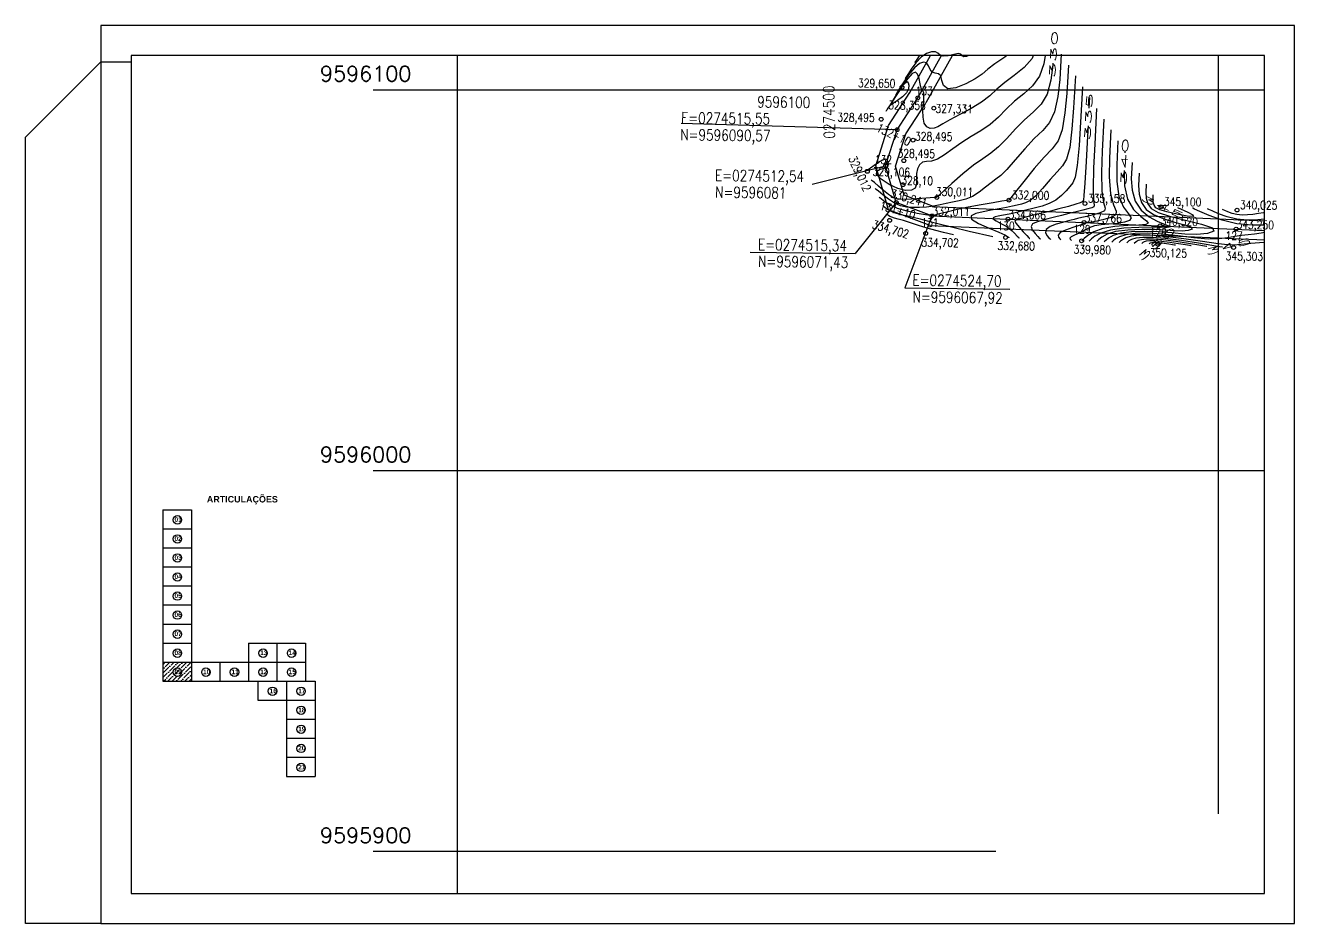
# Model space of a CAD drawing. Header units: millimetres. Extents: x 276147 to 291056, y 9594849 to 9609891.
# Drawn here: x 276154.7 to 276488.3, y 9607271.5 to 9607507.4 of the extents above; entities that cross this region are included whole.
import ezdxf
from ezdxf.enums import TextEntityAlignment as Align

# ---------------------------------------------------------------- set-up
doc = ezdxf.new("R2010")
doc.units = ezdxf.units.MM
doc.header["$LTSCALE"] = 10
doc.linetypes.add('CONTINUO', pattern=[0])
for name, color, linetype in [('2000-Top_malha_coord', 2, 'Continuous'), ('500-dim1', 6, 'Continuous'), ('Curvas mestras', 30, 'Continuous'), ('Curvas simples', 9, 'Continuous'), ('Curvas texto', 2, 'Continuous'), ('LINHA02', 8, 'Continuous'), ('TEXTO-PAPEL', 7, 'Continuous'), ('TEXTO02', 3, 'Continuous'), ('Top_malha_coord', 8, 'Continuous')]:
    doc.layers.add(name, color=color, linetype=linetype)
doc.styles.add('r80', font='romans.shx')
doc.styles.add('ROMANS', font='romans.shx', dxfattribs={"width": 0.8, "height": 4})
doc.styles.add('SIMPLEX', font='simplex', dxfattribs={"height": 0.2})
doc.styles.add('T7', font='arial.ttf')

msp = doc.modelspace()

# ---------------------------------------------------------------- hatches: boundary and pattern name
at = {"layer": 'Top_malha_coord'}
h = msp.add_hatch(dxfattribs=at)
h.set_pattern_fill('ANSI36', color=8, scale=0.25)
h.set_pattern_definition([(45, (15662.7059, 10875.3507), (0.420949505675, 1.54348152081), [1.984375, -0.396875, 0, -0.396875])])
h.paths.add_polyline_path([(276190.84, 9607335.19), (276198.34, 9607335.19), (276198.34, 9607340.19), (276190.84, 9607340.19)])
h.paths.add_polyline_path([(276195.78, 9607337.54, -1), (276193.57, 9607337.54, -1)], flags=0)
h.paths.add_polyline_path([(276193.54, 9607336.35), (276196.04, 9607336.35), (276196.04, 9607338.86), (276193.54, 9607338.86)], flags=24)

# ---------------------------------------------------------------- linework, layer by layer
at = {"layer": '500-dim1', "ltscale": 0.1}
for points in [[(276174.57, 9607271.52), (276488.29, 9607271.52), (276488.29, 9607507.4), (276174.57, 9607507.4)], [(276182.51, 9607279.46), (276480.34, 9607279.46), (276480.34, 9607499.46), (276182.51, 9607499.46)]]:
    msp.add_lwpolyline(points, close=True, dxfattribs=at)
msp.add_lwpolyline([(276174.57, 9607271.52), (276154.71, 9607271.52), (276154.71, 9607478.02), (276174.57, 9607497.87), (276182.51, 9607497.87)], dxfattribs=at)
at = {"layer": 'Curvas mestras', "linetype": 'CONTINUO'}
for points in [[(276389.61, 9607499.46, 325), (276389.6, 9607499.45, 325), (276388.96, 9607498.47, 325), (276388.61, 9607497.93, 325), (276388.49, 9607497.73, 325), (276388.47, 9607497.7, 325)], [(276424.78, 9607497.49, 330), (276424.75, 9607496.94, 330), (276424.24, 9607493.03, 330), (276423.25, 9607489.37, 330), (276421.64, 9607486.69, 330), (276419.58, 9607484.63, 330), (276417.28, 9607482.62, 330), (276414.94, 9607480.22, 330), (276412.65, 9607477.7, 330), (276410.47, 9607475.47, 330), (276408.43, 9607473.82, 330), (276406.32, 9607472.39, 330), (276403.91, 9607470.68, 330), (276401.07, 9607468.38, 330), (276398.24, 9607465.91, 330), (276396, 9607463.89, 330), (276394.76, 9607462.77, 330), (276394.3, 9607462.36, 330), (276394.22, 9607462.3, 330), (276394.21, 9607462.29, 330), (276394.21, 9607462.28, 330), (276394.2, 9607462.27, 330), (276394.14, 9607462.25, 330), (276393.69, 9607462.2, 330), (276392.47, 9607462.09, 330), (276390.28, 9607461.92, 330), (276387.63, 9607461.77, 330), (276385.25, 9607461.72, 330), (276383.64, 9607461.88, 330), (276382.56, 9607462.3, 330), (276381.54, 9607463.03, 330), (276380.27, 9607464.07, 330), (276378.94, 9607465.19, 330), (276377.86, 9607466.11, 330), (276377.26, 9607466.62, 330), (276377.04, 9607466.81, 330), (276377.01, 9607466.84, 330)], [(276434.4, 9607488.46, 335), (276434.24, 9607485.7, 335)], [(276433.99, 9607481.06, 335), (276433.84, 9607478.29, 335), (276433.46, 9607471.62, 335), (276433.12, 9607465.94, 335), (276432.9, 9607462.74, 335), (276432.76, 9607461.51, 335), (276432.65, 9607461.24, 335), (276432.46, 9607461.08, 335), (276431.95, 9607460.81, 335), (276430.82, 9607460.42, 335), (276428.87, 9607459.86, 335), (276426.34, 9607459.19, 335), (276423.52, 9607458.48, 335), (276420.74, 9607457.79, 335), (276418.26, 9607457.18, 335), (276416.34, 9607456.71, 335), (276415.19, 9607456.38, 335), (276414.79, 9607456.02, 335), (276415.07, 9607455.4, 335), (276415.9, 9607454.38, 335), (276416.98, 9607453.2, 335), (276417.92, 9607452.2, 335), (276418.45, 9607451.65, 335), (276418.64, 9607451.44, 335), (276418.67, 9607451.42, 335)], [(276443.69, 9607474.26, 340), (276443.67, 9607473.92, 340)], [(276443.46, 9607469.28, 340), (276443.45, 9607468.94, 340), (276443.61, 9607465.26, 340), (276444.39, 9607461.74, 340), (276445.98, 9607459.07, 340), (276447.86, 9607457.24, 340), (276449.34, 9607456.08, 340), (276449.82, 9607455.43, 340), (276449.16, 9607455.1, 340), (276447.32, 9607454.95, 340), (276444.41, 9607454.81, 340), (276441.02, 9607454.55, 340), (276437.86, 9607454.03, 340), (276435.51, 9607453.2, 340), (276433.96, 9607452.25, 340), (276433.02, 9607451.45, 340), (276432.54, 9607451.01, 340), (276432.36, 9607450.85, 340), (276432.34, 9607450.82, 340)], [(276453.81, 9607459.64, 345), (276453.93, 9607459.57, 345), (276453.94, 9607459.54, 345), (276453.79, 9607459.54, 345), (276453.55, 9607459.59, 345), (276453.31, 9607459.64, 345), (276453.14, 9607459.69, 345), (276453.05, 9607459.74, 345), (276453, 9607459.8, 345), (276452.98, 9607459.87, 345), (276452.98, 9607459.95, 345), (276452.98, 9607460.01, 345), (276452.98, 9607460.04, 345), (276452.98, 9607460.05, 345), (276452.98, 9607460.05, 345)], [(276480.34, 9607450.38, 345), (276480.19, 9607450.36, 345), (276476.82, 9607450.09, 345), (276474.12, 9607449.87, 345), (276472.33, 9607449.73, 345), (276470.7, 9607449.74, 345), (276468.19, 9607450.02, 345), (276464.11, 9607450.63, 345), (276459.15, 9607451.36, 345), (276454.29, 9607451.98, 345), (276450.36, 9607452.28, 345), (276447.41, 9607452.28, 345), (276445.3, 9607452.03, 345), (276443.89, 9607451.6, 345), (276443.02, 9607451.12, 345), (276442.53, 9607450.72, 345), (276442.29, 9607450.49, 345), (276442.2, 9607450.41, 345), (276442.19, 9607450.4, 345)], [(276452.06, 9607449.99, 350), (276452.08, 9607450, 350), (276452.11, 9607450.01, 350), (276452.16, 9607450.02, 350), (276452.24, 9607450.02, 350), (276452.34, 9607450.01, 350), (276452.47, 9607449.99, 350), (276452.61, 9607449.97, 350), (276452.71, 9607449.95, 350), (276452.77, 9607449.94, 350), (276452.8, 9607449.94, 350), (276452.8, 9607449.94, 350)]]:
    msp.add_polyline3d(points, dxfattribs=at)
at = {"layer": 'Curvas simples', "linetype": 'CONTINUO'}
for points in [[(276422.74, 9607499.46, 329), (276422.4, 9607497.31, 329), (276421.27, 9607494.06, 329), (276419.41, 9607491.5, 329), (276417.08, 9607489.44, 329), (276414.69, 9607487.51, 329), (276412.5, 9607485.44, 329), (276410.42, 9607483.32, 329), (276408.25, 9607481.37, 329), (276405.85, 9607479.7, 329), (276403.31, 9607478.2, 329), (276400.79, 9607476.66, 329), (276398.43, 9607474.97, 329), (276396.29, 9607473.38, 329), (276394.41, 9607472.25, 329), (276392.81, 9607471.78, 329), (276391.5, 9607471.66, 329), (276390.46, 9607471.46, 329), (276389.68, 9607470.81, 329), (276389.16, 9607469.77, 329), (276388.93, 9607468.48, 329), (276388.93, 9607467.07, 329), (276388.91, 9607465.74, 329), (276388.55, 9607464.69, 329), (276387.59, 9607464.1, 329), (276386.05, 9607464.04, 329), (276384.02, 9607464.56, 329), (276381.69, 9607465.66, 329), (276379.6, 9607467.03, 329), (276378.39, 9607468.28, 329), (276378.48, 9607469.12, 329), (276379.4, 9607469.61, 329), (276380.47, 9607469.93, 329), (276381.15, 9607470.21, 329), (276381.44, 9607470.5, 329), (276381.51, 9607470.83, 329), (276381.49, 9607471.22, 329), (276381.39, 9607471.62, 329), (276381.25, 9607471.98, 329), (276381.03, 9607472.22, 329), (276380.64, 9607472.26, 329), (276379.96, 9607471.99, 329), (276378.93, 9607471.37, 329), (276377.78, 9607470.6, 329), (276376.83, 9607469.93, 329), (276376.3, 9607469.55, 329), (276376.11, 9607469.41, 329), (276376.08, 9607469.39, 329)], [(276426.96, 9607499.83, 331), (276426.57, 9607493.21, 331), (276426.08, 9607488.75, 331), (276425.22, 9607484.69, 331), (276423.88, 9607481.87, 331), (276422.07, 9607479.83, 331), (276419.87, 9607477.73, 331), (276417.37, 9607475.01, 331), (276414.87, 9607472.07, 331), (276412.69, 9607469.58, 331), (276411.07, 9607467.98, 331), (276409.79, 9607466.98, 331), (276408.55, 9607466.08, 331), (276407.08, 9607464.91, 331), (276405.42, 9607463.63, 331), (276403.65, 9607462.51, 331), (276401.86, 9607461.76, 331), (276400.09, 9607461.29, 331), (276398.37, 9607460.94, 331), (276396.73, 9607460.59, 331), (276395.09, 9607460.24, 331), (276393.39, 9607459.93, 331), (276391.56, 9607459.71, 331), (276389.69, 9607459.58, 331), (276387.9, 9607459.57, 331), (276386.25, 9607459.69, 331), (276384.7, 9607460.04, 331), (276383.14, 9607460.71, 331), (276381.53, 9607461.74, 331), (276380.05, 9607462.88, 331), (276378.91, 9607463.83, 331), (276378.3, 9607464.35, 331), (276378.07, 9607464.55, 331), (276378.04, 9607464.58, 331)], [(276419.61, 9607499.46, 328), (276419.3, 9607498.75, 328), (276417.18, 9607496.31, 328), (276414.59, 9607494.25, 328), (276412.09, 9607492.41, 328), (276410.06, 9607490.65, 328), (276408.2, 9607488.95, 328), (276406.03, 9607487.26, 328), (276403.27, 9607485.59, 328), (276400.29, 9607484.02, 328), (276397.67, 9607482.64, 328), (276395.82, 9607481.55, 328), (276394.55, 9607480.79, 328), (276393.54, 9607480.38, 328), (276392.54, 9607480.35, 328), (276391.61, 9607480.79, 328), (276390.95, 9607481.77, 328), (276390.64, 9607483.29, 328), (276390.61, 9607485.09, 328), (276390.71, 9607486.81, 328), (276390.82, 9607488.17, 328), (276390.87, 9607489.14, 328), (276390.83, 9607489.73, 328), (276390.68, 9607490.02, 328), (276390.43, 9607490.31, 328), (276390.16, 9607490.92, 328), (276389.88, 9607492.08, 328), (276389.57, 9607493.46, 328), (276389.17, 9607494.59, 328), (276388.61, 9607495.09, 328), (276387.78, 9607494.76, 328), (276386.59, 9607493.48, 328), (276384.99, 9607491.27, 328), (276383.31, 9607488.72, 328), (276381.95, 9607486.57, 328), (276381.19, 9607485.37, 328), (276380.91, 9607484.92, 328), (276380.88, 9607484.86, 328)], [(276412.66, 9607499.46, 327), (276412.1, 9607499.05, 327), (276409.5, 9607497.3, 327), (276407.65, 9607495.88, 327), (276406.14, 9607494.64, 327), (276404.35, 9607493.4, 327), (276401.89, 9607492.07, 327), (276399.24, 9607491.03, 327), (276397.12, 9607490.77, 327), (276396.03, 9607491.59, 327), (276395.61, 9607492.97, 327), (276395.3, 9607494.18, 327), (276394.66, 9607494.71, 327), (276393.81, 9607494.85, 327), (276393.02, 9607495.11, 327), (276392.48, 9607495.83, 327), (276392.06, 9607496.77, 327), (276391.53, 9607497.54, 327), (276390.74, 9607497.79, 327), (276389.67, 9607497.39, 327), (276388.35, 9607496.26, 327), (276386.85, 9607494.4, 327), (276385.41, 9607492.3, 327), (276384.28, 9607490.53, 327), (276383.67, 9607489.55, 327), (276383.44, 9607489.19, 327), (276383.41, 9607489.14, 327)], [(276402.56, 9607499.46, 326), (276402.04, 9607499.25, 326), (276401.33, 9607499.17, 326), (276400.94, 9607499.43, 326), (276400.59, 9607499.81, 326), (276399.92, 9607500, 326), (276398.68, 9607499.8, 326), (276397.19, 9607499.45, 326), (276395.89, 9607499.29, 326), (276395.09, 9607499.58, 326), (276394.55, 9607500.08, 326), (276393.9, 9607500.48, 326), (276392.87, 9607500.49, 326), (276391.55, 9607500.03, 326), (276390.11, 9607499.03, 326), (276388.71, 9607497.53, 326), (276387.51, 9607495.87, 326), (276386.62, 9607494.5, 326), (276386.14, 9607493.74, 326), (276385.96, 9607493.46, 326), (276385.94, 9607493.42, 326)], [(276428.82, 9607496.99, 332), (276428.38, 9607489.48, 332), (276427.93, 9607484.47, 332), (276427.2, 9607480, 332), (276426.11, 9607477.06, 332), (276424.57, 9607475.02, 332), (276422.46, 9607472.84, 332), (276419.81, 9607469.79, 332), (276417.09, 9607466.45, 332), (276414.91, 9607463.68, 332), (276413.71, 9607462.15, 332), (276413.27, 9607461.58, 332), (276413.2, 9607461.5, 332), (276413.14, 9607461.49, 332), (276412.66, 9607461.41, 332), (276411.38, 9607461.21, 332), (276409.02, 9607460.83, 332), (276405.91, 9607460.3, 332), (276402.52, 9607459.66, 332), (276399.29, 9607458.96, 332), (276396.53, 9607458.3, 332), (276394.5, 9607457.79, 332), (276393.34, 9607457.52, 332), (276392.49, 9607457.49, 332), (276391.25, 9607457.67, 332), (276389.12, 9607458.03, 332), (276386.48, 9607458.58, 332), (276383.93, 9607459.31, 332), (276381.95, 9607460.19, 332), (276380.57, 9607461.07, 332), (276379.71, 9607461.77, 332), (276379.25, 9607462.15, 332), (276379.09, 9607462.29, 332), (276379.06, 9607462.31, 332)], [(276430.68, 9607494.15, 333), (276430.2, 9607485.75, 333), (276429.77, 9607480.18, 333), (276429.17, 9607475.31, 333), (276428.37, 9607472.29, 333), (276427.3, 9607470.52, 333), (276425.86, 9607468.97, 333), (276424.03, 9607466.89, 333), (276422.04, 9607464.57, 333), (276420.21, 9607462.59, 333), (276418.76, 9607461.38, 333), (276417.59, 9607460.77, 333), (276416.52, 9607460.46, 333), (276415.4, 9607460.19, 333), (276414.11, 9607459.9, 333), (276412.55, 9607459.59, 333), (276410.66, 9607459.25, 333), (276408.57, 9607458.88, 333), (276406.42, 9607458.47, 333), (276404.47, 9607458, 333), (276403.24, 9607457.39, 333), (276403.38, 9607456.53, 333), (276405.22, 9607455.39, 333), (276407.97, 9607454.16, 333), (276410.55, 9607453.09, 333), (276412.12, 9607452.39, 333), (276412.83, 9607451.99, 333), (276413.06, 9607451.79, 333), (276413.16, 9607451.69, 333), (276413.19, 9607451.66, 333), (276413.19, 9607451.65, 333)], [(276432.54, 9607491.3, 334), (276432.02, 9607482.02, 334), (276431.62, 9607475.9, 334), (276431.15, 9607470.62, 334), (276430.64, 9607467.51, 334), (276430.03, 9607466.02, 334), (276429.25, 9607465.11, 334), (276428.24, 9607463.98, 334), (276427, 9607462.69, 334), (276425.51, 9607461.5, 334), (276423.81, 9607460.62, 334), (276421.91, 9607459.97, 334), (276419.84, 9607459.43, 334), (276417.66, 9607458.89, 334), (276415.56, 9607458.38, 334), (276413.72, 9607457.96, 334), (276412.31, 9607457.67, 334), (276411.23, 9607457.46, 334), (276410.34, 9607457.29, 334), (276409.55, 9607457.1, 334), (276409.07, 9607456.86, 334), (276409.12, 9607456.51, 334), (276409.88, 9607456.04, 334), (276411.1, 9607455.42, 334), (276412.47, 9607454.64, 334), (276413.7, 9607453.72, 334), (276414.7, 9607452.81, 334), (276415.4, 9607452.09, 334), (276415.77, 9607451.7, 334), (276415.91, 9607451.56, 334), (276415.93, 9607451.53, 334)], [(276436.25, 9607485.62, 336), (276435.74, 9607476.18, 336), (276435.46, 9607469.96, 336), (276435.34, 9607464.6, 336), (276435.45, 9607461.47, 336), (276435.6, 9607460.15, 336), (276435.52, 9607459.74, 336), (276434.98, 9607459.48, 336), (276433.98, 9607459.21, 336), (276432.59, 9607458.87, 336), (276430.88, 9607458.45, 336), (276428.98, 9607457.97, 336), (276427.03, 9607457.48, 336), (276425.16, 9607457.01, 336), (276423.41, 9607456.58, 336), (276421.81, 9607456.17, 336), (276420.42, 9607455.77, 336), (276419.42, 9607455.3, 336), (276419.03, 9607454.62, 336), (276419.34, 9607453.71, 336), (276420.07, 9607452.73, 336), (276420.81, 9607451.93, 336), (276421.23, 9607451.48, 336), (276421.38, 9607451.32, 336), (276421.41, 9607451.3, 336)], [(276438.11, 9607482.78, 337), (276437.67, 9607474.37, 337), (276437.5, 9607468.78, 337), (276437.6, 9607463.88, 337), (276438.06, 9607460.87, 337), (276438.47, 9607459.38, 337), (276438.29, 9607458.68, 337), (276437.17, 9607458.14, 337), (276435.47, 9607457.65, 337), (276433.71, 9607457.24, 337), (276432.32, 9607456.92, 337), (276431.25, 9607456.66, 337), (276430.37, 9607456.44, 337), (276429.53, 9607456.23, 337), (276428.55, 9607455.98, 337), (276427.28, 9607455.64, 337), (276425.66, 9607455.17, 337), (276424.06, 9607454.57, 337), (276422.99, 9607453.84, 337), (276422.78, 9607453.03, 337), (276423.17, 9607452.26, 337), (276423.69, 9607451.65, 337), (276424.01, 9607451.32, 337), (276424.13, 9607451.2, 337), (276424.14, 9607451.18, 337)], [(276439.97, 9607479.94, 338), (276439.6, 9607472.56, 338), (276439.54, 9607467.61, 338), (276439.87, 9607463.17, 338), (276440.68, 9607460.26, 338), (276441.41, 9607458.63, 338), (276441.34, 9607457.68, 338), (276440, 9607456.93, 338), (276437.92, 9607456.32, 338), (276435.9, 9607455.88, 338), (276434.56, 9607455.65, 338), (276433.83, 9607455.53, 338), (276433.44, 9607455.47, 338), (276433.15, 9607455.37, 338), (276432.65, 9607455.17, 338), (276431.64, 9607454.83, 338), (276429.97, 9607454.31, 338), (276428.11, 9607453.67, 338), (276426.68, 9607452.99, 338), (276426.15, 9607452.34, 338), (276426.25, 9607451.78, 338), (276426.58, 9607451.37, 338), (276426.79, 9607451.15, 338), (276426.87, 9607451.07, 338), (276426.88, 9607451.06, 338)], [(276441.83, 9607477.1, 339), (276441.52, 9607470.75, 339), (276441.57, 9607466.43, 339), (276442.13, 9607462.45, 339), (276443.33, 9607459.67, 339), (276444.64, 9607457.93, 339), (276445.34, 9607456.88, 339), (276444.91, 9607456.18, 339), (276443.54, 9607455.71, 339), (276441.61, 9607455.42, 339), (276439.49, 9607455.23, 339), (276437.42, 9607455.04, 339), (276435.65, 9607454.75, 339), (276434.32, 9607454.28, 339), (276433.29, 9607453.7, 339), (276432.32, 9607453.13, 339), (276431.25, 9607452.65, 339), (276430.24, 9607452.25, 339), (276429.52, 9607451.9, 339), (276429.25, 9607451.57, 339), (276429.31, 9607451.3, 339), (276429.47, 9607451.1, 339), (276429.57, 9607450.99, 339), (276429.61, 9607450.95, 339), (276429.62, 9607450.94, 339)], [(276445.55, 9607471.42, 341), (276445.36, 9607467.13, 341), (276445.55, 9607464.14, 341), (276446.36, 9607461.2, 341), (276447.99, 9607458.86, 341), (276450.09, 9607457.15, 341), (276452.18, 9607455.99, 341), (276453.84, 9607455.28, 341), (276454.98, 9607454.88, 341), (276455.58, 9607454.66, 341), (276455.64, 9607454.5, 341), (276455.32, 9607454.38, 341), (276454.78, 9607454.33, 341), (276454.09, 9607454.34, 341), (276452.89, 9607454.39, 341), (276450.72, 9607454.41, 341), (276447.34, 9607454.35, 341), (276443.43, 9607454.12, 341), (276439.86, 9607453.65, 341), (276437.34, 9607452.88, 341), (276435.79, 9607452.03, 341), (276434.92, 9607451.31, 341), (276434.49, 9607450.91, 341), (276434.33, 9607450.76, 341), (276434.31, 9607450.74, 341)], [(276447.4, 9607468.58, 342), (276447.27, 9607465.34, 342), (276447.41, 9607463.07, 342), (276448.02, 9607460.85, 342), (276449.3, 9607459.07, 342), (276451.24, 9607457.71, 342), (276453.77, 9607456.65, 342), (276456.71, 9607455.77, 342), (276459.41, 9607455.05, 342), (276461.14, 9607454.44, 342), (276461.35, 9607453.93, 342), (276460.35, 9607453.56, 342), (276458.69, 9607453.4, 342), (276456.76, 9607453.46, 342), (276454.48, 9607453.64, 342), (276451.61, 9607453.8, 342), (276448.1, 9607453.83, 342), (276444.42, 9607453.66, 342), (276441.22, 9607453.24, 342), (276438.98, 9607452.56, 342), (276437.59, 9607451.8, 342), (276436.82, 9607451.16, 342), (276436.44, 9607450.8, 342), (276436.3, 9607450.67, 342), (276436.28, 9607450.65, 342)], [(276449.26, 9607465.73, 343), (276449.17, 9607463.54, 343), (276449.27, 9607462.01, 343), (276449.68, 9607460.5, 343), (276450.62, 9607459.28, 343), (276452.39, 9607458.27, 343), (276455.36, 9607457.31, 343), (276459.58, 9607456.27, 343), (276463.85, 9607455.21, 343), (276466.7, 9607454.21, 343), (276467.05, 9607453.36, 343), (276465.38, 9607452.75, 343), (276462.6, 9607452.47, 343), (276459.43, 9607452.57, 343), (276456.06, 9607452.89, 343), (276452.51, 9607453.2, 343), (276448.85, 9607453.32, 343), (276445.42, 9607453.2, 343), (276442.58, 9607452.84, 343), (276440.61, 9607452.24, 343), (276439.4, 9607451.57, 343), (276438.73, 9607451.01, 343), (276438.39, 9607450.7, 343), (276438.27, 9607450.58, 343), (276438.25, 9607450.57, 343)], [(276457.5, 9607459.58, 344), (276460.21, 9607458.35, 344), (276461.53, 9607457.64, 344), (276461.69, 9607457.21, 344), (276460.07, 9607457.31, 344), (276457.39, 9607457.79, 344), (276454.71, 9607458.4, 344), (276452.88, 9607458.96, 344), (276451.85, 9607459.51, 344), (276451.34, 9607460.15, 344), (276451.12, 9607460.94, 344), (276451.07, 9607461.74, 344), (276451.09, 9607462.39, 344), (276451.11, 9607462.74, 344), (276451.12, 9607462.87, 344), (276451.12, 9607462.89, 344)], [(276409, 9607451.87, 333), (276402.71, 9607453.31, 333), (276398.46, 9607454.31, 333), (276394.56, 9607455.26, 333), (276391.83, 9607455.98, 333), (276389.98, 9607456.5, 333), (276388.4, 9607456.9, 333), (276386.64, 9607457.28, 333), (276384.81, 9607457.69, 333), (276383.17, 9607458.15, 333), (276381.92, 9607458.71, 333), (276381.04, 9607459.27, 333), (276380.5, 9607459.71, 333), (276380.21, 9607459.95, 333), (276380.11, 9607460.04, 333), (276380.09, 9607460.05, 333)], [(276480.34, 9607454.95, 343), (276477.15, 9607454.9, 343), (276473.1, 9607455.3, 343), (276469.21, 9607456.27, 343), (276465.83, 9607457.49, 343), (276463.35, 9607458.56, 343), (276462, 9607459.16, 343), (276461.5, 9607459.38, 343), (276461.43, 9607459.41, 343)], [(276480.34, 9607456.5, 342), (276478.65, 9607456.33, 342), (276475.83, 9607456.25, 342), (276473.12, 9607456.51, 342), (276470.53, 9607457.15, 342), (276468.29, 9607457.96, 342), (276466.64, 9607458.67, 342), (276465.75, 9607459.07, 342), (276465.42, 9607459.22, 342), (276465.37, 9607459.24, 342)], [(276480.34, 9607458.25, 341), (276480.11, 9607458.21, 341), (276478.78, 9607457.99, 341), (276477.31, 9607457.78, 341), (276475.86, 9607457.63, 341), (276474.47, 9607457.59, 341), (276473.13, 9607457.72, 341), (276471.86, 9607458.04, 341), (276470.75, 9607458.44, 341), (276469.93, 9607458.79, 341), (276469.49, 9607458.99, 341), (276469.33, 9607459.06, 341), (276469.31, 9607459.07, 341)], [(276398.63, 9607452.41, 334), (276396, 9607453.02, 334), (276394, 9607453.52, 334), (276391.74, 9607454.14, 334), (276389.44, 9607454.86, 334), (276387.3, 9607455.57, 334), (276385.48, 9607456.16, 334), (276384.1, 9607456.55, 334), (276383.1, 9607456.8, 334), (276382.39, 9607457.01, 334), (276381.87, 9607457.24, 334), (276381.51, 9607457.46, 334), (276381.29, 9607457.65, 334), (276381.17, 9607457.75, 334), (276381.13, 9607457.78, 334), (276381.12, 9607457.79, 334)], [(276480.34, 9607452.98, 344), (276479.48, 9607452.84, 344), (276477.76, 9607452.59, 344), (276476.06, 9607452.39, 344), (276474.33, 9607452.2, 344), (276472.56, 9607451.95, 344), (276470.69, 9607451.61, 344), (276468.45, 9607451.33, 344), (276465.55, 9607451.29, 344), (276461.82, 9607451.61, 344), (276457.61, 9607452.13, 344), (276453.4, 9607452.59, 344), (276449.61, 9607452.8, 344), (276446.42, 9607452.74, 344), (276443.94, 9607452.43, 344), (276442.25, 9607451.92, 344), (276441.21, 9607451.35, 344), (276440.63, 9607450.86, 344), (276440.34, 9607450.59, 344), (276440.23, 9607450.5, 344), (276440.22, 9607450.48, 344)], [(276444.16, 9607450.31, 346), (276444.82, 9607450.89, 346), (276445.53, 9607451.28, 346), (276446.66, 9607451.63, 346), (276448.38, 9607451.83, 346), (276450.84, 9607451.81, 346), (276454.23, 9607451.53, 346), (276458.55, 9607450.96, 346), (276463, 9607450.27, 346), (276466.57, 9607449.69, 346), (276468.54, 9607449.36, 346), (276469.27, 9607449.24, 346), (276469.37, 9607449.22, 346)], [(276446.13, 9607450.23, 347), (276446.63, 9607450.67, 347), (276447.16, 9607450.96, 347), (276448.03, 9607451.22, 347), (276449.32, 9607451.37, 347), (276451.19, 9607451.36, 347), (276453.76, 9607451.15, 347), (276457.03, 9607450.72, 347), (276460.4, 9607450.2, 347), (276463.11, 9607449.75, 347), (276464.6, 9607449.5, 347), (276465.15, 9607449.41, 347), (276465.23, 9607449.4, 347)], [(276448.1, 9607450.14, 348), (276448.44, 9607450.44, 348), (276448.8, 9607450.64, 348), (276449.39, 9607450.82, 348), (276450.27, 9607450.92, 348), (276451.54, 9607450.91, 348), (276453.29, 9607450.77, 348), (276455.51, 9607450.47, 348), (276457.8, 9607450.12, 348), (276459.64, 9607449.82, 348), (276460.66, 9607449.65, 348), (276461.03, 9607449.59, 348), (276461.09, 9607449.58, 348)], [(276450.07, 9607450.05, 349), (276450.25, 9607450.21, 349), (276450.44, 9607450.32, 349), (276450.75, 9607450.41, 349), (276451.22, 9607450.47, 349), (276451.89, 9607450.46, 349), (276452.81, 9607450.39, 349), (276453.99, 9607450.23, 349), (276455.2, 9607450.04, 349), (276456.18, 9607449.88, 349), (276456.72, 9607449.79, 349), (276456.91, 9607449.76, 349), (276456.94, 9607449.76, 349)]]:
    msp.add_polyline3d(points, dxfattribs=at)
msp.add_polyline3d([(276382.01, 9607486.41, 329), (276383.5, 9607488.77, 329), (276384.51, 9607490.33, 329), (276385.44, 9607491.67, 329), (276386.08, 9607492.44, 329), (276386.47, 9607492.63, 329), (276386.71, 9607492.34, 329), (276386.86, 9607491.68, 329), (276386.77, 9607490.77, 329), (276386.26, 9607489.72, 329), (276385.22, 9607488.65, 329), (276383.96, 9607487.68, 329), (276382.87, 9607486.96, 329), (276382.27, 9607486.57, 329), (276382.04, 9607486.43, 329), (276382.01, 9607486.41, 329)], close=True, dxfattribs=at)
at = {"layer": 'LINHA02'}
for p, q in [((276383.81, 9607480.01), (276327.03, 9607481.68)), ((276380.8, 9607470.45), (276361.53, 9607465.65)), ((276383.6, 9607460.88), (276372.81, 9607447.47)), ((276392.96, 9607457.37), (276385.82, 9607438.48)), ((276345.21, 9607447.82), (276372.81, 9607447.47)), ((276385.82, 9607438.48), (276413.42, 9607438.14))]:
    msp.add_line(p, q, dxfattribs=at)
at = {"layer": 'TEXTO-PAPEL', "color": 7, "linetype": 'Continuous'}
for p, q in [((276389.27, 9607488.39), (276395.5, 9607499.46)), ((276383.81, 9607480.01), (276389.27, 9607488.39)), ((276380.79, 9607470.48), (276383.81, 9607480.01)), ((276383.6, 9607460.88), (276380.79, 9607470.48)), ((276392.96, 9607457.37), (276383.6, 9607460.88)), ((276392.96, 9607457.37), (276480.34, 9607453.58))]:
    msp.add_line(p, q, dxfattribs=at)
for centre in [(276385.08, 9607491.12), (276389.27, 9607488.39), (276393.46, 9607485.66), (276379.62, 9607482.74), (276383.81, 9607480.01), (276388, 9607477.28), (276385.59, 9607471.88), (276375.99, 9607469.08), (276380.79, 9607470.48), (276385.35, 9607465.56), (276394.26, 9607462.2), (276413.2, 9607461.5), (276383.6, 9607460.88), (276433.18, 9607460.63), (276453.17, 9607459.77), (276473.15, 9607458.9), (276381.84, 9607456.2), (276392.96, 9607457.37), (276412.94, 9607456.5), (276432.92, 9607455.64), (276452.91, 9607454.77), (276391.34, 9607452.79), (276412.32, 9607451.69), (276472.89, 9607453.91), (276432.3, 9607450.82), (276452.28, 9607449.96), (276472.26, 9607449.09)]:
    msp.add_circle(centre, 0.5, dxfattribs=at)
at = {"layer": 'Top_malha_coord'}
for p, q in [((276268.25, 9607279.46), (276268.25, 9607499.46)), ((276468.25, 9607300.37), (276468.25, 9607499.46)), ((276246.11, 9607490.5), (276480.34, 9607490.5)), ((276246.11, 9607390.5), (276480.34, 9607390.5)), ((276246.11, 9607290.5), (276409.79, 9607290.5))]:
    msp.add_line(p, q, dxfattribs=at)
at = {"layer": 'Top_malha_coord', "color": 6}
for p, q in [((276387.09, 9607489.62), (276392.63, 9607499.46)), ((276391.45, 9607487.16), (276398.37, 9607499.46)), ((276381.53, 9607481.09), (276387.18, 9607489.75)), ((276386.09, 9607478.93), (276391.37, 9607487.02)), ((276378.18, 9607470.51), (276381.53, 9607481.09)), ((276383.41, 9607470.45), (276386.09, 9607478.93)), ((276381.55, 9607458.98), (276378.18, 9607470.51)), ((276385.65, 9607462.78), (276383.41, 9607470.45)), ((276393.84, 9607459.71), (276385.65, 9607462.78)), ((276392.46, 9607454.89), (276381.55, 9607458.98)), ((276393.07, 9607459.87), (276480.34, 9607456.09)), ((276392.46, 9607454.89), (276480.34, 9607451.08))]:
    msp.add_line(p, q, dxfattribs=at)
at = {"layer": 'Top_malha_coord', "color": 7}
for p, q in [((276190.84, 9607380.19), (276190.84, 9607335.19)), ((276190.84, 9607380.19), (276198.34, 9607380.19)), ((276198.34, 9607380.19), (276198.34, 9607335.19)), ((276190.84, 9607375.19), (276198.34, 9607375.19)), ((276190.84, 9607370.19), (276198.34, 9607370.19)), ((276190.84, 9607365.19), (276198.34, 9607365.19)), ((276190.84, 9607360.19), (276198.34, 9607360.19)), ((276190.84, 9607355.19), (276198.34, 9607355.19)), ((276190.84, 9607350.19), (276198.34, 9607350.19)), ((276190.84, 9607345.19), (276198.34, 9607345.19)), ((276213.34, 9607345.19), (276213.34, 9607335.19)), ((276213.34, 9607345.19), (276228.34, 9607345.19)), ((276220.84, 9607345.19), (276220.84, 9607335.19)), ((276228.34, 9607345.19), (276228.34, 9607335.19)), ((276190.84, 9607340.19), (276228.34, 9607340.19)), ((276205.84, 9607340.19), (276205.84, 9607335.19)), ((276190.84, 9607335.19), (276230.84, 9607335.19)), ((276215.84, 9607335.19), (276215.84, 9607330.19)), ((276223.34, 9607335.19), (276223.34, 9607310.19)), ((276230.84, 9607335.19), (276230.84, 9607310.19)), ((276215.84, 9607330.19), (276230.84, 9607330.19)), ((276223.34, 9607325.19), (276230.84, 9607325.19)), ((276223.34, 9607320.19), (276230.84, 9607320.19)), ((276223.34, 9607315.19), (276230.84, 9607315.19)), ((276223.34, 9607310.19), (276230.84, 9607310.19))]:
    msp.add_line(p, q, dxfattribs=at)
for centre in [(276194.67, 9607377.54), (276194.67, 9607372.54), (276194.67, 9607367.54), (276194.67, 9607362.54), (276194.67, 9607357.54), (276194.67, 9607352.54), (276194.67, 9607347.54), (276194.67, 9607342.54), (276217.17, 9607342.54), (276224.67, 9607342.54), (276194.67, 9607337.54), (276202.17, 9607337.54), (276209.67, 9607337.54), (276217.17, 9607337.54), (276224.67, 9607337.54), (276219.67, 9607332.54), (276227.17, 9607332.54), (276227.17, 9607327.54), (276227.17, 9607322.54), (276227.17, 9607317.54), (276227.17, 9607312.54)]:
    msp.add_circle(centre, 1.11, dxfattribs=at)

# ---------------------------------------------------------------- texts
at = {"style": 'ROMANS', "width": 0.8}
for s, height, rotation, p in [('9596100', 2.905, 359.2617, (276347.08, 9607488.8)), ('0274500', 2.905, 90.836, (276364.57, 9607477.65)), ('E=0274515,55', 2.9046, 359.2617, (276327.06, 9607484.59)), ('N=9596090,57', 2.9046, 359.2617, (276326.85, 9607480.18)), ('E=0274512,54', 2.9046, 359.2617, (276335.99, 9607469.5)), ('N=9596081', 2.905, 359.2617, (276336.02, 9607465.09)), ('E=0274515,34', 2.9046, 359.2617, (276347.27, 9607451.32)), ('N=9596071,43', 2.9046, 359.2617, (276347.3, 9607446.92)), ('E=0274524,70', 2.9046, 359.2617, (276387.87, 9607441.99)), ('N=9596067,92', 2.9046, 359.2617, (276387.9, 9607437.58))]:
    msp.add_text(s, height=height, rotation=rotation, dxfattribs=at).set_placement(p, align=Align.TOP_LEFT)
at = {"layer": '2000-Top_malha_coord', "style": 'r80'}
for s, p in [('9596100', (276232.15, 9607491.5)), ('9596000', (276232.15, 9607391.5)), ('9595900', (276232.15, 9607291.5))]:
    msp.add_text(s, height=4, dxfattribs=at).set_placement(p, align=Align.BOTTOM_LEFT)
at = {"layer": 'Curvas texto', "style": 'SIMPLEX', "width": 3.299405}
for s, rotation, p, p2 in [('330', 86.4363, (276425.28, 9607493.41, 330), (276426.07, 9607506.11, 330)), ('335', 86.8446, (276434.51, 9607476.98, 335), (276435.22, 9607489.69, 335)), ('340', 87.4053, (276444.03, 9607465.21, 340), (276444.61, 9607477.92, 340)), ('345', 335.6434, (276447.58, 9607461.64, 345), (276459.17, 9607456.39, 345)), ('350', 41.063, (276447.74, 9607445.23, 350), (276457.34, 9607453.59, 350)), ('345', 14.902, (276464.92, 9607446.98, 345), (276477.22, 9607450.25, 345))]:
    msp.add_text(s, height=1.5, rotation=rotation, dxfattribs=at).set_placement(p, p2, align=Align.FIT)
at = {"layer": 'TEXTO02', "style": 'ROMANS', "width": 0.8}
for s, rotation, p in [('329,650', 359.074, (276373.54, 9607493.39)), ('133', 359.074, (276388.69, 9607491.3)), ('328,356', 359.074, (276381.54, 9607487.6)), ('327,331', 359.074, (276393.91, 9607486.69)), ('328,495', 359.074, (276368.12, 9607484.41)), ('132+10', 334.8164, (276379.11, 9607481.74)), ('328,495', 359.074, (276388.53, 9607479.39)), ('329,012', 294.6627, (276372.97, 9607473.41)), ('132', 359.074, (276377.96, 9607473.31)), ('328,495', 359.074, (276383.96, 9607474.93)), ('329,106', 359.074, (276377.41, 9607470.11)), ('328,10', 359.074, (276384.95, 9607467.81)), ('330,241', 343.6883, (276382.51, 9607464.47)), ('330,011', 359.074, (276394.02, 9607464.86)), ('332,000', 359.074, (276414, 9607463.99)), ('335,158', 359.074, (276433.98, 9607463.13)), ('345,100', 359.074, (276453.96, 9607462.26)), ('131+10', 343.6883, (276379.7, 9607461.26)), ('332,011', 359.074, (276393.12, 9607459.71)), ('334,666', 359.074, (276413.1, 9607458.84)), ('340,025', 359.074, (276473.94, 9607461.39)), ('334,702', 343.6883, (276377.7, 9607456.29)), ('131', 359.074, (276390.21, 9607456.76)), ('130', 359.074, (276410.19, 9607455.89)), ('337,766', 359.074, (276433.08, 9607457.97)), ('340,520', 359.074, (276453.06, 9607457.11)), ('343,250', 359.074, (276473.04, 9607456.24)), ('129', 359.074, (276430.17, 9607455.03)), ('128', 359.074, (276450.16, 9607454.16)), ('127', 359.074, (276470.14, 9607453.3)), ('334,702', 359.074, (276390.23, 9607451.54)), ('332,680', 359.074, (276410.21, 9607450.68)), ('339,980', 359.074, (276430.21, 9607449.69)), ('350,125', 359.074, (276450.19, 9607448.82)), ('345,303', 359.074, (276470.18, 9607447.96))]:
    msp.add_text(s, height=2.207, rotation=rotation, dxfattribs=at).set_placement(p, align=Align.TOP_LEFT)
at = {"layer": 'Top_malha_coord', "color": 7, "attachment_point": 1, "style": 'T7'}
for s, insert, char_height in [('{\\fArial|b1|i0|c0|p34;ARTICULAÇÕES}', (276202.4, 9607383.8), 1.6821), ('{\\fArial|b1|i0|c0|p34;01}', (276193.91, 9607378.24), 1.2169), ('{\\fArial|b1|i0|c0|p34;02}', (276193.91, 9607373.24), 1.2169), ('{\\fArial|b1|i0|c0|p34;03}', (276193.91, 9607368.24), 1.2169), ('{\\fArial|b1|i0|c0|p34;04}', (276193.91, 9607363.24), 1.2169), ('{\\fArial|b1|i0|c0|p34;05}', (276193.91, 9607358.24), 1.2169), ('{\\fArial|b1|i0|c0|p34;06}', (276193.91, 9607353.24), 1.2169), ('{\\fArial|b1|i0|c0|p34;07}', (276193.91, 9607348.24), 1.2169), ('{\\fArial|b1|i0|c0|p34;08}', (276193.91, 9607343.24), 1.2169), ('{\\fArial|b1|i0|c0|p34;13}', (276216.41, 9607343.24), 1.2169), ('{\\fArial|b1|i0|c0|p34;14}', (276223.91, 9607343.24), 1.2169), ('{\\fArial|b1|i0|c0|p34;09}', (276193.91, 9607338.24), 1.2169), ('{\\fArial|b1|i0|c0|p34;10}', (276201.41, 9607338.24), 1.2169), ('{\\fArial|b1|i0|c0|p34;11}', (276208.91, 9607338.24), 1.2169), ('{\\fArial|b1|i0|c0|p34;12}', (276216.41, 9607338.24), 1.2169), ('{\\fArial|b1|i0|c0|p34;15}', (276223.91, 9607338.24), 1.2169), ('{\\fArial|b1|i0|c0|p34;16}', (276218.91, 9607333.24), 1.2169), ('{\\fArial|b1|i0|c0|p34;17}', (276226.41, 9607333.24), 1.2169), ('{\\fArial|b1|i0|c0|p34;18}', (276226.41, 9607328.24), 1.2169), ('{\\fArial|b1|i0|c0|p34;19}', (276226.41, 9607323.24), 1.2169), ('{\\fArial|b1|i0|c0|p34;20}', (276226.41, 9607318.24), 1.2169), ('{\\fArial|b1|i0|c0|p34;21}', (276226.41, 9607313.24), 1.2169)]:
    msp.add_mtext_dynamic_manual_height_columns(s, width=9.0598, gutter_width=12.5, heights=[0], dxfattribs=dict(at, insert=insert, char_height=char_height))

doc.saveas('drawing.dxf')
